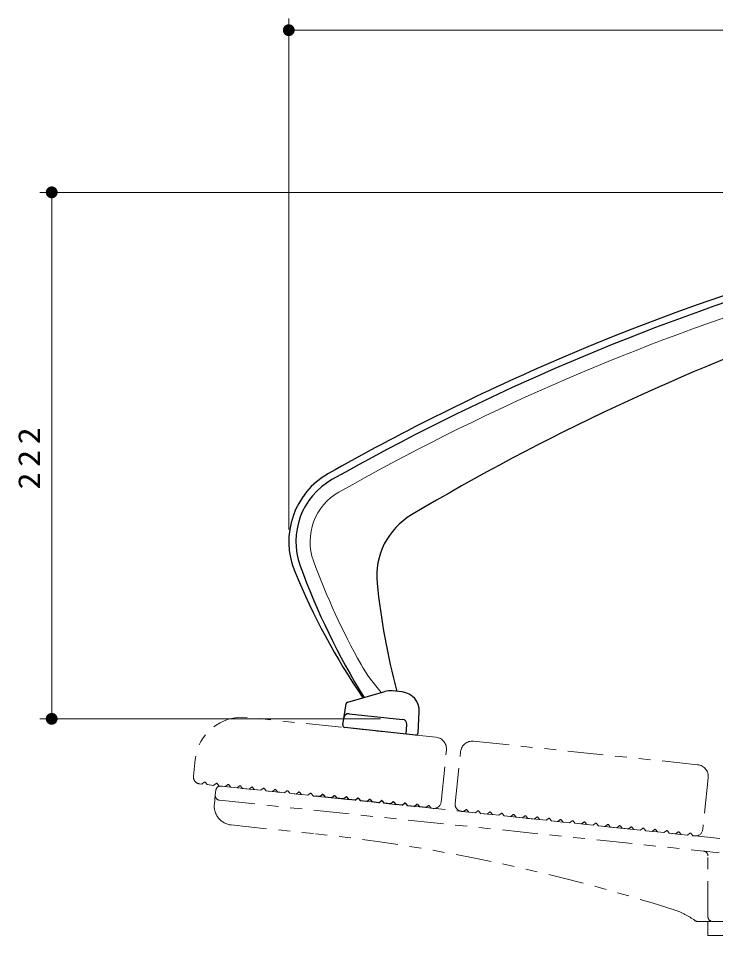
# Model space of a CAD drawing. Units: millimetres on the paper, scale 1:5. Extents: x -385 to 0, y 0 to 267.
# Drawn here: x -265 to -206.2, y 131.4 to 208.8 of the extents above; entities that cross this region are included whole.
import ezdxf

# ---------------------------------------------------------------- set-up
doc = ezdxf.new("R2010")
doc.units = ezdxf.units.MM
doc.linetypes.add('USER3', pattern=[8, 3, -1, 1, -1, 1, -1])
doc.layers.add('1_5', color=3, linetype='USER3', lineweight=13)
doc.styles.add('ＭＳ ゴシック', font='')
doc.styles.get('ＭＳ ゴシック').set_extended_font_data('MS Gothic')

# ---------------------------------------------------------------- blocks, each defined once
blk = doc.blocks.new('filled_dot')
at = {"color": 0, "linetype": 'Continuous', "lineweight": -2, "const_width": 1.25}
blk.add_lwpolyline([(-0.625, 0, 1), (0.625, 0, 1)], format="xyb", close=True, dxfattribs=at)

msp = doc.modelspace()

# ---------------------------------------------------------------- linework, layer by layer
at = {"layer": '1_5', "color": 7, "linetype": 'Continuous'}
for p, q in [((-242.218, 165.671), (-242.218, 208.836)), ((-242.218, 207.836), (-156.837, 207.836)), ((-157.885, 194.148), (-263.218, 194.148)), ((-262.218, 149.7), (-262.218, 194.148)), ((-234.49, 149.7), (-263.218, 149.7))]:
    msp.add_line(p, q, dxfattribs=at)
at = {"layer": '1_5', "color": 7, "linetype": 'Continuous', "lineweight": 25}
for p, q in [((-237.244, 151.115), (-234.113, 152.011)), ((-232.638, 151.973), (-233.506, 152.064)), ((-237.665, 149.194), (-237.386, 150.954)), ((-231.301, 148.525), (-231.208, 150.298)), ((-237.133, 150.133), (-232.617, 149.658)), ((-231.521, 148.336), (-237.489, 148.964)), ((-232.317, 148.42), (-232.26, 149.233))]:
    msp.add_line(p, q, dxfattribs=at)
at = {"layer": '1_5'}
for p, q in [((-229.804, 148.149), (-245.716, 149.822)), ((-226.621, 147.815), (-207.725, 145.829)), ((-229.374, 142.674), (-228.914, 147.05)), ((-228.18, 142.549), (-227.72, 146.925)), ((-250.112, 146.262), (-250.259, 144.869)), ((-249.725, 144.21), (-249.55, 144.192)), ((-249.35, 144.354), (-249.55, 144.192)), ((-249.103, 144.145), (-249.266, 144.345)), ((-249.103, 144.145), (-248.556, 144.087)), ((-248.355, 144.249), (-248.556, 144.087)), ((-248.109, 144.04), (-248.271, 144.241)), ((-248.109, 144.04), (-247.561, 143.983)), ((-247.361, 144.145), (-247.561, 143.983)), ((-247.114, 143.936), (-247.277, 144.136)), ((-246.366, 144.04), (-246.567, 143.878)), ((-206.835, 144.73), (-207.295, 140.354)), ((-247.114, 143.936), (-246.567, 143.878)), ((-246.12, 143.831), (-246.282, 144.032)), ((-246.12, 143.831), (-245.572, 143.774)), ((-245.372, 143.936), (-245.572, 143.774)), ((-245.125, 143.726), (-245.287, 143.927)), ((-245.125, 143.726), (-244.578, 143.669)), ((-244.377, 143.831), (-244.578, 143.669)), ((-244.131, 143.622), (-244.293, 143.822)), ((-244.131, 143.622), (-243.583, 143.564)), ((-243.383, 143.727), (-243.583, 143.564)), ((-243.136, 143.517), (-243.298, 143.718)), ((-243.136, 143.517), (-242.589, 143.46)), ((-242.388, 143.622), (-242.589, 143.46)), ((-242.142, 143.413), (-242.304, 143.613)), ((-242.142, 143.413), (-241.594, 143.355)), ((-241.394, 143.518), (-241.594, 143.355)), ((-241.147, 143.308), (-241.309, 143.509)), ((-241.147, 143.308), (-240.6, 143.251)), ((-240.399, 143.413), (-240.6, 143.251)), ((-240.152, 143.204), (-240.315, 143.404)), ((-230.655, 142.206), (-230.454, 142.368)), ((-230.37, 142.359), (-230.207, 142.159)), ((-230.033, 142.14), (-230.207, 142.159)), ((-227.646, 141.889), (-227.472, 141.871)), ((-227.272, 142.033), (-227.472, 141.871)), ((-227.025, 141.824), (-227.187, 142.025)), ((-227.025, 141.824), (-226.478, 141.767)), ((-226.277, 141.929), (-226.478, 141.767)), ((-226.03, 141.72), (-226.193, 141.92)), ((-226.03, 141.72), (-225.483, 141.662)), ((-225.283, 141.824), (-225.483, 141.662)), ((-225.036, 141.615), (-225.198, 141.816)), ((-224.288, 141.72), (-224.488, 141.557)), ((-225.036, 141.615), (-224.488, 141.557)), ((-224.041, 141.51), (-224.204, 141.711)), ((-224.041, 141.51), (-223.494, 141.453)), ((-223.293, 141.615), (-223.494, 141.453)), ((-223.047, 141.406), (-223.209, 141.606)), ((-223.047, 141.406), (-222.499, 141.348)), ((-222.299, 141.511), (-222.499, 141.348)), ((-222.052, 141.301), (-222.215, 141.502)), ((-222.052, 141.301), (-221.505, 141.244)), ((-221.304, 141.406), (-221.505, 141.244)), ((-221.058, 141.197), (-221.22, 141.397)), ((-221.058, 141.197), (-220.51, 141.139)), ((-220.31, 141.302), (-220.51, 141.139)), ((-220.063, 141.092), (-220.226, 141.293)), ((-220.063, 141.092), (-219.516, 141.035)), ((-219.315, 141.197), (-219.516, 141.035)), ((-219.069, 140.988), (-219.231, 141.188)), ((-219.069, 140.988), (-218.521, 140.93)), ((-218.321, 141.093), (-218.521, 140.93)), ((-218.074, 140.883), (-218.236, 141.084)), ((-217.527, 140.826), (-217.326, 140.988)), ((-217.242, 140.979), (-217.08, 140.779)), ((-218.074, 140.883), (-217.8, 140.855)), ((-217.527, 140.826), (-217.8, 140.855)), ((-216.532, 140.721), (-217.08, 140.779)), ((-216.532, 140.721), (-216.332, 140.884)), ((-216.247, 140.875), (-216.085, 140.674)), ((-215.538, 140.617), (-216.085, 140.674)), ((-215.538, 140.617), (-215.337, 140.779)), ((-215.253, 140.77), (-215.091, 140.57)), ((-214.543, 140.512), (-215.091, 140.57)), ((-214.543, 140.512), (-214.343, 140.675)), ((-214.258, 140.666), (-214.096, 140.465)), ((-213.549, 140.408), (-214.096, 140.465)), ((-213.549, 140.408), (-213.348, 140.57)), ((-213.264, 140.561), (-213.102, 140.361)), ((-212.554, 140.303), (-213.102, 140.361)), ((-212.554, 140.303), (-212.354, 140.466)), ((-212.269, 140.457), (-212.107, 140.256)), ((-211.56, 140.199), (-212.107, 140.256)), ((-211.56, 140.199), (-211.359, 140.361)), ((-211.275, 140.352), (-211.112, 140.152)), ((-210.565, 140.094), (-210.365, 140.256)), ((-210.28, 140.248), (-210.118, 140.047)), ((-210.565, 140.094), (-211.112, 140.152)), ((-209.571, 139.99), (-210.118, 140.047)), ((-209.571, 139.99), (-209.37, 140.152)), ((-209.286, 140.143), (-209.123, 139.943)), ((-208.576, 139.885), (-209.123, 139.943)), ((-208.576, 139.885), (-208.376, 140.047)), ((-208.291, 140.039), (-208.129, 139.838)), ((-207.955, 139.82), (-208.129, 139.838))]:
    msp.add_line(p, q, dxfattribs=at)
at = {"layer": '1_5', "color": 7}
for p, q in [((-248.497, 142.501), (-248.416, 143.268)), ((-248.374, 143.666), (-248.416, 143.268)), ((-247.934, 144.022), (-205.845, 139.598)), ((-248.06, 142.828), (-205.908, 138.398)), ((-247.073, 140.742), (-240.126, 140.012)), ((-206.856, 132.998), (-206.856, 138.138)), ((-207.722, 132.598), (-172.823, 132.598)), ((-206.856, 132.598), (-206.856, 131.398)), ((-206.856, 131.398), (-173.856, 131.398))]:
    msp.add_line(p, q, dxfattribs=at)
at = {"layer": '1_5', "linetype": 'Continuous', "lineweight": 25}
for p, q in [((-239.605, 143.146), (-239.405, 143.309)), ((-239.32, 143.3), (-239.158, 143.099)), ((-240.152, 143.204), (-239.879, 143.175)), ((-239.605, 143.146), (-239.879, 143.175)), ((-238.611, 143.042), (-239.158, 143.099)), ((-238.611, 143.042), (-238.41, 143.204)), ((-238.326, 143.195), (-238.163, 142.995)), ((-237.616, 142.937), (-238.163, 142.995)), ((-237.616, 142.937), (-237.416, 143.1)), ((-237.331, 143.091), (-237.169, 142.89)), ((-236.622, 142.833), (-237.169, 142.89)), ((-236.622, 142.833), (-236.421, 142.995)), ((-236.337, 142.986), (-236.174, 142.786)), ((-235.627, 142.728), (-236.174, 142.786)), ((-235.627, 142.728), (-235.427, 142.891)), ((-235.342, 142.882), (-235.18, 142.681)), ((-234.633, 142.624), (-235.18, 142.681)), ((-234.633, 142.624), (-234.432, 142.786)), ((-234.348, 142.777), (-234.185, 142.577)), ((-233.638, 142.519), (-234.185, 142.577)), ((-233.638, 142.519), (-233.438, 142.682)), ((-233.353, 142.673), (-233.191, 142.472)), ((-232.644, 142.415), (-232.443, 142.577)), ((-232.359, 142.568), (-232.196, 142.368)), ((-232.644, 142.415), (-233.191, 142.472)), ((-231.649, 142.31), (-232.196, 142.368)), ((-231.649, 142.31), (-231.449, 142.472)), ((-231.364, 142.464), (-231.202, 142.263)), ((-230.655, 142.206), (-231.202, 142.263))]:
    msp.add_line(p, q, dxfattribs=at)
at = {"layer": '1_5', "color": 7, "linetype": 'Continuous', "lineweight": 25}
for centre, radius, start, end in [((-140.054, -4.158), 200, 95.44961, 119.51152), ((-144.314, 5.548), 190, 94.44405, 113.69519), ((-129.729, -5.031), 200, 98.41999, 120.70795), ((-140.054, -4.158), 200.6, 113.69519, 119.51152), ((-235.618, 164.671), 6.6, 119.51152, 202.45884), ((-235.618, 164.671), 6, 119.51152, 199.97507), ((-235.618, 164.671), 6, 119.51152, 199.97507), ((-228.797, 161.767), 6, 120.70795, 185.86892), ((-184.867, 183.118), 60, 199.97507, 211.79018), ((-186.268, 185.071), 60, 202.45884, 214.04957), ((-175.08, 167.288), 60, 185.86892, 194.74006), ((-233.673, 150.473), 1.6, 84, 105.97029), ((-232.806, 150.382), 1.6, 357, 84), ((-237.189, 150.923), 0.2, 105.97029, 171), ((-237.175, 149.735), 0.4, 84, 171), ((-232.659, 149.26), 0.4, 356, 84), ((-237.468, 149.163), 0.2, 171, 264), ((-231.501, 148.535), 0.2, 264, 357)]:
    msp.add_arc(centre, radius, start, end, dxfattribs=at)
at = {"layer": '1_5', "color": 7, "linetype": 'Continuous'}
for centre, radius, start, end in [((-140.054, -4.158), 198.8, 96.22779, 119.51152), ((-235.618, 164.671), 4.8, 119.51152, 199.97507), ((-184.867, 183.118), 58.8, 199.97507, 209.35735), ((-224.785, 160.665), 13, 209.35735, 222.23558)]:
    msp.add_arc(centre, radius, start, end, dxfattribs=at)
at = {"layer": '1_5'}
for centre, radius, start, end in [((-246.134, 145.844), 4, 84, 174), ((-229.908, 147.155), 1, 354, 84), ((-226.726, 146.82), 1, 84, 174), ((-207.83, 144.834), 1, 354, 84), ((-249.662, 144.807), 0.6, 174, 264), ((-249.312, 144.307), 0.06, 38.99999, 129.00001), ((-248.318, 144.203), 0.06, 38.99999, 129.00001), ((-247.323, 144.098), 0.06, 38.99999, 129.00001), ((-246.329, 143.994), 0.06, 38.99999, 129.00001), ((-245.334, 143.889), 0.06, 38.99999, 129.00001), ((-244.34, 143.785), 0.06, 38.99999, 129.00001), ((-243.345, 143.68), 0.06, 38.99999, 129.00001), ((-242.351, 143.576), 0.06, 38.99999, 129.00001), ((-241.356, 143.471), 0.06, 38.99999, 129.00001), ((-240.361, 143.367), 0.06, 38.99999, 129.00001), ((-229.97, 142.737), 0.6, 264, 354), ((-227.584, 142.486), 0.6, 174, 264), ((-230.416, 142.321), 0.06, 38.99999, 129.00001), ((-227.234, 141.987), 0.06, 38.99999, 129.00001), ((-226.239, 141.882), 0.06, 38.99999, 129.00001), ((-225.245, 141.778), 0.06, 38.99999, 129.00001), ((-224.25, 141.673), 0.06, 38.99999, 129.00001), ((-223.256, 141.569), 0.06, 38.99999, 129.00001), ((-222.261, 141.464), 0.06, 38.99999, 129.00001), ((-221.267, 141.36), 0.06, 38.99999, 129.00001), ((-220.272, 141.255), 0.06, 38.99999, 129.00001), ((-219.278, 141.151), 0.06, 38.99999, 129.00001), ((-218.283, 141.046), 0.06, 38.99999, 129.00001), ((-218.283, 141.046), 0.06, 38.99999, 129.00001), ((-217.289, 140.942), 0.06, 38.99999, 129.00001), ((-216.294, 140.837), 0.06, 38.99999, 129.00001), ((-215.3, 140.732), 0.06, 38.99999, 129.00001), ((-214.305, 140.628), 0.06, 38.99999, 129.00001), ((-213.31, 140.523), 0.06, 38.99999, 129.00001), ((-212.316, 140.419), 0.06, 38.99999, 129.00001), ((-211.321, 140.314), 0.06, 38.99999, 129.00001), ((-210.327, 140.21), 0.06, 38.99999, 129.00001), ((-209.332, 140.105), 0.06, 38.99999, 129.00001), ((-207.892, 140.416), 0.6, 264, 354), ((-208.338, 140.001), 0.06, 38.99999, 129.00001)]:
    msp.add_arc(centre, radius, start, end, dxfattribs=at)
at = {"layer": '1_5', "color": 7}
for centre, radius, start, end in [((-249.662, 144.807), 0.6, 174, 264), ((-248.018, 143.226), 0.4, 174, 264), ((-247.976, 143.624), 0.4, 84, 174), ((-246.905, 142.334), 1.6, 174, 264), ((-255.805, -9.166), 150, 72.0974, 84), ((-207.256, 138.138), 0.4, 0, 84), ((-211.54, 127.862), 6, 53.37583, 72.0974), ((-207.722, 132.998), 0.4, 233.37583, 270), ((-206.456, 132.998), 0.4, 180, 270)]:
    msp.add_arc(centre, radius, start, end, dxfattribs=at)
at = {"layer": '1_5', "linetype": 'Continuous', "lineweight": 25}
for centre in [(-239.367, 143.262), (-239.367, 143.262), (-238.372, 143.158), (-237.378, 143.053), (-236.383, 142.948), (-235.389, 142.844), (-234.394, 142.739), (-233.4, 142.635), (-232.405, 142.53), (-231.411, 142.426)]:
    msp.add_arc(centre, 0.06, 38.99999, 129.00001, dxfattribs=at)

# ---------------------------------------------------------------- block references
at = {"layer": '1_5', "color": 7, "xscale": 0.4, "yscale": 0.4}
msp.add_blockref('filled_dot', (-242.218, 207.836), dxfattribs=at)
for p, rotation in [((-262.218, 194.148), 270), ((-262.218, 149.7), 90)]:
    msp.add_blockref('filled_dot', p, dxfattribs=dict(at, rotation=rotation))

# ---------------------------------------------------------------- texts
at = {"layer": '1_5', "color": 7, "insert": (-263.218, 171.924), "char_height": 1.833, "attachment_point": 8, "rotation": 90, "style": 'ＭＳ ゴシック'}
msp.add_mtext('\\T1.33;\\W1.15;222', dxfattribs=at)

doc.saveas('drawing.dxf')
